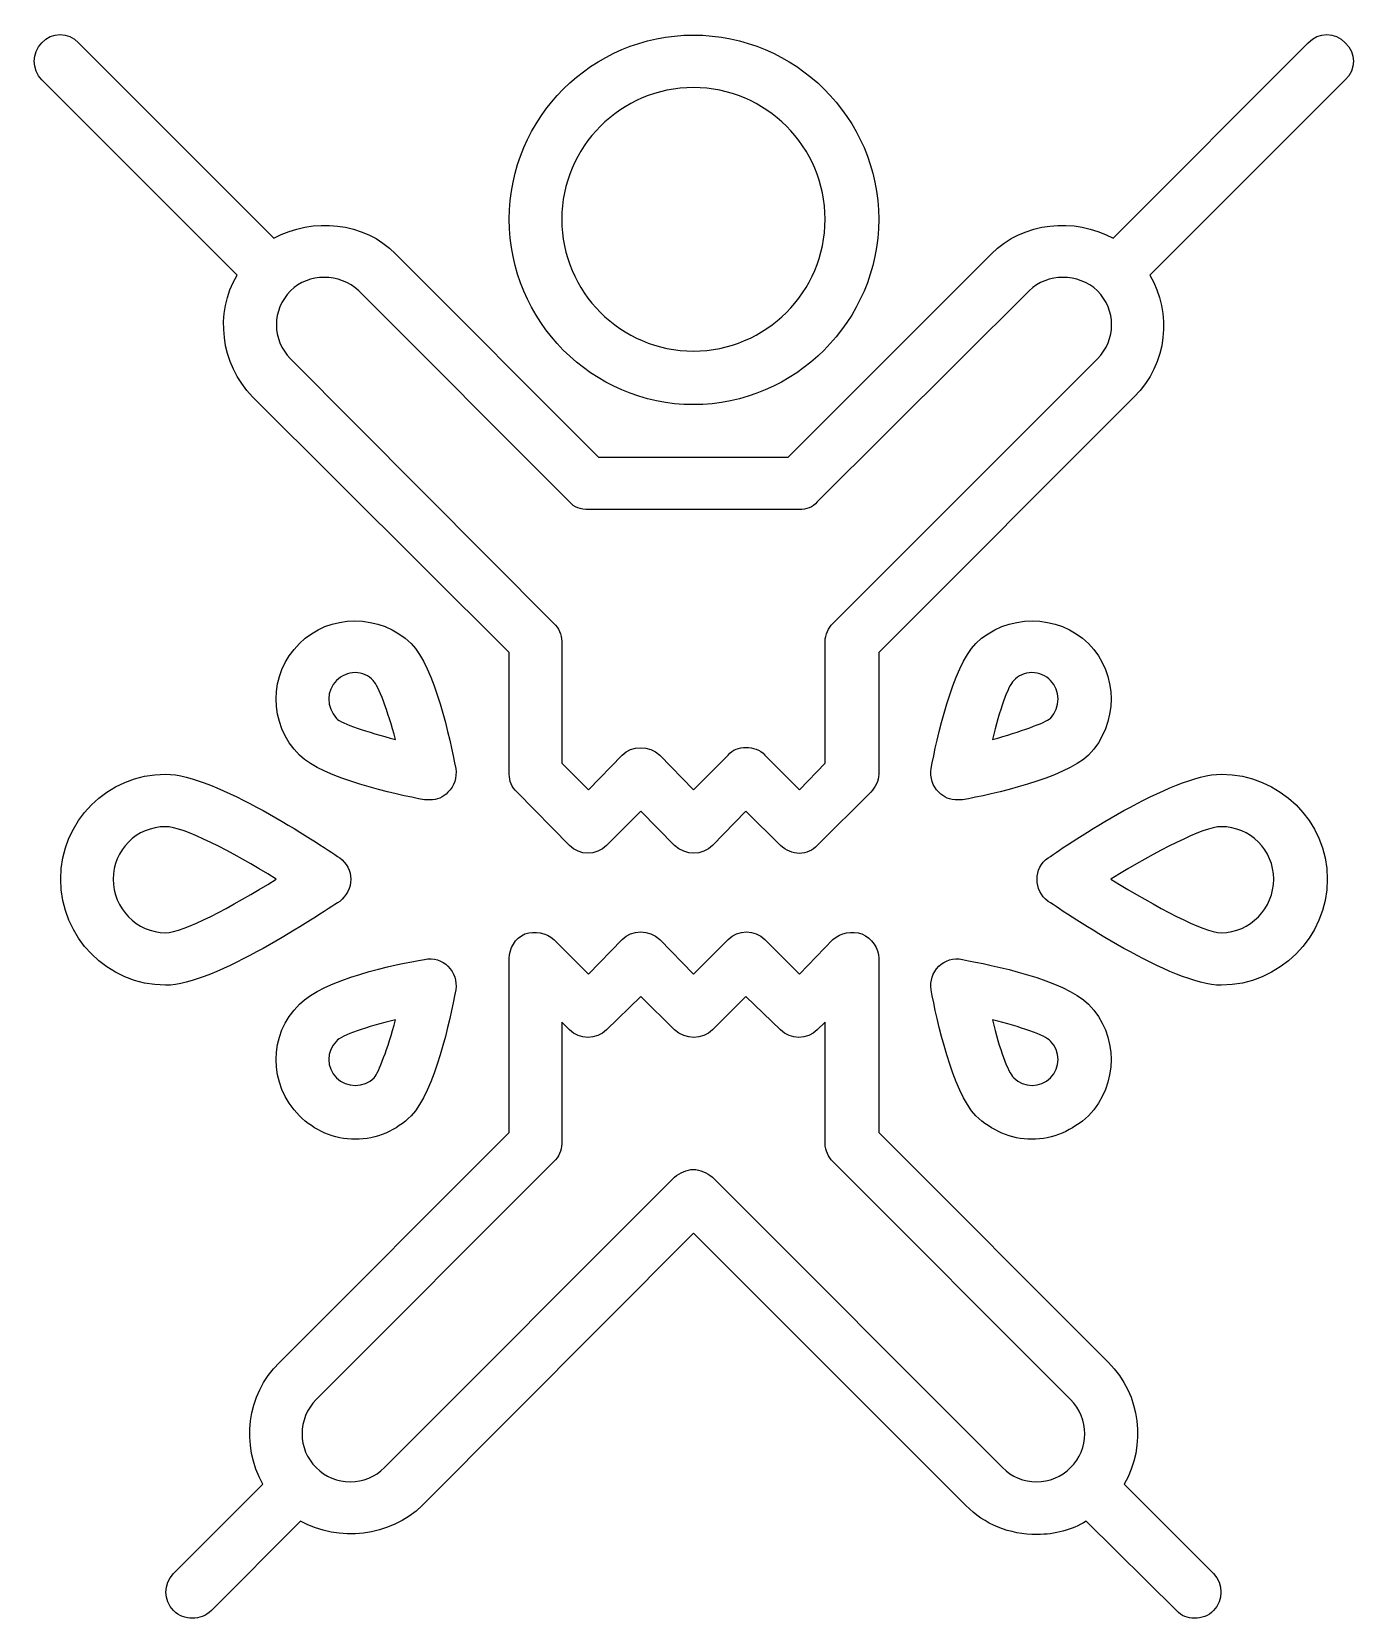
# Model space of a CAD drawing. Header units: centimetres. Extents: x -8.8 to 8.8, y -10.5 to 10.5.
import ezdxf

# ---------------------------------------------------------------- set-up
doc = ezdxf.new("R2010")
doc.units = ezdxf.units.CM
doc.header["$MEASUREMENT"] = 0
doc.layers.add('Layer 1', color=7, linetype='Continuous')

msp = doc.modelspace()

# ---------------------------------------------------------------- linework, layer by layer
at = {"layer": 'Layer 1'}
for points, knots in [([(8.61458, 10.35811), (8.48168, 10.50567), (8.26022, 10.50567), (8.12751, 10.35811), (8.12751, 10.35811), (8.12751, 10.35811), (5.5443, 7.77512), (5.5443, 7.77512), (5.5443, 7.77512), (5.02781, 8.05539), (4.36352, 7.99634), (3.93547, 7.56832), (3.93547, 7.56832), (3.93547, 7.56832), (1.24901, 4.88203), (1.24901, 4.88203), (1.24901, 4.88203), (1.24901, 4.88203), (-1.2603, 4.88203), (-1.2603, 4.88203), (-1.2603, 4.88203), (-1.2603, 4.88203), (-3.94662, 7.56831), (-3.94662, 7.56831), (-3.94662, 7.56831), (-4.35982, 7.99633), (-5.0389, 8.05541), (-5.55545, 7.77511), (-5.55545, 7.77511), (-5.55545, 7.77511), (-8.13862, 10.35811), (-8.13862, 10.35811), (-8.13862, 10.35811), (-8.27136, 10.50567), (-8.49279, 10.50567), (-8.62572, 10.35811), (-8.62572, 10.35811), (-8.75846, 10.22518), (-8.75846, 10.00375), (-8.62572, 9.87104), (-8.62572, 9.87104), (-8.62572, 9.87104), (-6.04254, 7.28805), (-6.04254, 7.28805), (-6.04254, 7.28805), (-6.33784, 6.78614), (-6.26397, 6.12187), (-5.83593, 5.67904), (-5.83593, 5.67904), (-5.83593, 5.67904), (-2.44111, 2.29886), (-2.44111, 2.29886), (-2.44111, 2.29886), (-2.44111, 2.29886), (-2.44111, 0.69006), (-2.44111, 0.69006), (-2.44111, 0.69006), (-2.44111, 0.60156), (-2.41148, 0.51287), (-2.33782, 0.45381), (-2.33782, 0.45381), (-2.33782, 0.45381), (-1.64392, -0.25451), (-1.64392, -0.25451), (-1.64392, -0.25451), (-1.51118, -0.38744), (-1.28975, -0.38744), (-1.15682, -0.25451), (-1.15682, -0.25451), (-1.15682, -0.25451), (-0.69936, 0.20295), (-0.69936, 0.20295), (-0.69936, 0.20295), (-0.69936, 0.20295), (-0.25653, -0.25451), (-0.25653, -0.25451), (-0.25653, -0.25451), (-0.10879, -0.38744), (0.11243, -0.38744), (0.24538, -0.25451), (0.24538, -0.25451), (0.24538, -0.25451), (0.68825, 0.20295), (0.68825, 0.20295), (0.68825, 0.20295), (0.68825, 0.20295), (1.14569, -0.25451), (1.14569, -0.25451), (1.14569, -0.25451), (1.21959, -0.31357), (1.30806, -0.35802), (1.39675, -0.35802), (1.39675, -0.35802), (1.48525, -0.35802), (1.5737, -0.31357), (1.63278, -0.25452), (1.63278, -0.25452), (1.63278, -0.25452), (2.34128, 0.4538), (2.34128, 0.4538), (2.34128, 0.4538), (2.40034, 0.51286), (2.44457, 0.60154), (2.44457, 0.69005), (2.44457, 0.69005), (2.44457, 0.69005), (2.44457, 2.29885), (2.44457, 2.29885), (2.44457, 2.29885), (2.44457, 2.29885), (5.82479, 5.67903), (5.82479, 5.67903), (5.82479, 5.67903), (6.26765, 6.12189), (6.3267, 6.78615), (6.03143, 7.28804), (6.03143, 7.28804), (6.03143, 7.28804), (8.61461, 9.87103), (8.61461, 9.87103), (8.61461, 9.87103), (8.76214, 10.00378), (8.76214, 10.22518), (8.61458, 10.35811)], [0, 0, 0, 0, 0.03125, 0.03125, 0.03125, 0.03125, 0.0625, 0.0625, 0.0625, 0.0625, 0.09375, 0.09375, 0.09375, 0.09375, 0.125, 0.125, 0.125, 0.125, 0.15625, 0.15625, 0.15625, 0.15625, 0.1875, 0.1875, 0.1875, 0.1875, 0.21875, 0.21875, 0.21875, 0.21875, 0.25, 0.25, 0.25, 0.25, 0.28125, 0.28125, 0.28125, 0.28125, 0.3125, 0.3125, 0.3125, 0.3125, 0.34375, 0.34375, 0.34375, 0.34375, 0.375, 0.375, 0.375, 0.375, 0.40625, 0.40625, 0.40625, 0.40625, 0.4375, 0.4375, 0.4375, 0.4375, 0.46875, 0.46875, 0.46875, 0.46875, 0.5, 0.5, 0.5, 0.5, 0.53125, 0.53125, 0.53125, 0.53125, 0.5625, 0.5625, 0.5625, 0.5625, 0.59375, 0.59375, 0.59375, 0.59375, 0.625, 0.625, 0.625, 0.625, 0.65625, 0.65625, 0.65625, 0.65625, 0.6875, 0.6875, 0.6875, 0.6875, 0.71875, 0.71875, 0.71875, 0.71875, 0.75, 0.75, 0.75, 0.75, 0.78125, 0.78125, 0.78125, 0.78125, 0.8125, 0.8125, 0.8125, 0.8125, 0.84375, 0.84375, 0.84375, 0.84375, 0.875, 0.875, 0.875, 0.875, 0.90625, 0.90625, 0.90625, 0.90625, 0.9375, 0.9375, 0.9375, 0.9375, 1, 1, 1, 1]), ([(-0.00546, 5.57571), (1.3377, 5.57571), (2.44461, 6.68283), (2.44461, 8.02596), (2.44461, 8.02596), (2.44461, 9.36909), (1.33769, 10.46143), (-0.00546, 10.46143), (-0.00546, 10.46143), (-1.3488, 10.46143), (-2.44111, 9.36912), (-2.44111, 8.02599), (-2.44111, 8.02599), (-2.44111, 6.68286), (-1.34881, 5.57571), (-0.00546, 5.57571)], [0, 0, 0, 0, 0.2, 0.2, 0.2, 0.2, 0.4, 0.4, 0.4, 0.4, 0.6, 0.6, 0.6, 0.6, 1, 1, 1, 1]), ([(-0.00546, 9.76772), (0.95392, 9.76772), (1.73629, 8.98535), (1.73629, 8.02597), (1.73629, 8.02597), (1.73629, 7.06659), (0.95392, 6.28422), (-0.00546, 6.28422), (-0.00546, 6.28422), (-0.96502, 6.28422), (-1.74721, 7.06662), (-1.74721, 8.02597), (-1.74721, 8.02597), (-1.74721, 8.98532), (-0.965, 9.76772), (-0.00546, 9.76772)], [0, 0, 0, 0, 0.2, 0.2, 0.2, 0.2, 0.4, 0.4, 0.4, 0.4, 0.6, 0.6, 0.6, 0.6, 1, 1, 1, 1]), ([(5.33772, 6.18092), (5.33772, 6.18092), (1.83961, 2.68262), (1.83961, 2.68262), (1.83961, 2.68262), (1.78034, 2.62375), (1.73632, 2.53506), (1.73632, 2.44659), (1.73632, 2.44659), (1.73632, 2.44659), (1.73632, 0.83758), (1.73632, 0.83758), (1.73632, 0.83758), (1.73632, 0.83758), (1.39675, 0.48341), (1.39675, 0.48341), (1.39675, 0.48341), (1.39675, 0.48341), (0.93907, 0.94087), (0.93907, 0.94087), (0.93907, 0.94087), (0.88001, 1.01474), (0.7767, 1.04437), (0.68824, 1.04437), (0.68824, 1.04437), (0.59953, 1.04437), (0.51105, 1.01474), (0.45199, 0.94086), (0.45199, 0.94086), (0.45199, 0.94086), (-0.00547, 0.4834), (-0.00547, 0.4834), (-0.00547, 0.4834), (-0.00547, 0.4834), (-0.4483, 0.94086), (-0.4483, 0.94086), (-0.4483, 0.94086), (-0.59604, 1.07379), (-0.81747, 1.07379), (-0.95021, 0.94086), (-0.95021, 0.94086), (-0.95021, 0.94086), (-1.39304, 0.4834), (-1.39304, 0.4834), (-1.39304, 0.4834), (-1.39304, 0.4834), (-1.74721, 0.83757), (-1.74721, 0.83757), (-1.74721, 0.83757), (-1.74721, 0.83757), (-1.74721, 2.44658), (-1.74721, 2.44658), (-1.74721, 2.44658), (-1.74721, 2.53506), (-1.79166, 2.62374), (-1.8505, 2.68261), (-1.8505, 2.68261), (-1.8505, 2.68261), (-5.33398, 6.18093), (-5.33398, 6.18093), (-5.33398, 6.18093), (-5.58504, 6.43178), (-5.58504, 6.83038), (-5.33398, 7.08123), (-5.33398, 7.08123), (-5.09795, 7.31748), (-4.68453, 7.31748), (-4.43371, 7.08123), (-4.43371, 7.08123), (-4.43371, 7.08123), (-1.64392, 4.29162), (-1.64392, 4.29162), (-1.64392, 4.29162), (-1.58505, 4.21775), (-1.49636, 4.1883), (-1.39307, 4.1883), (-1.39307, 4.1883), (-1.39307, 4.1883), (1.39672, 4.18831), (1.39672, 4.18831), (1.39672, 4.18831), (1.48522, 4.18831), (1.57367, 4.21773), (1.63275, 4.29163), (1.63275, 4.29163), (1.63275, 4.29163), (4.43736, 7.08124), (4.43736, 7.08124), (4.43736, 7.08124), (4.67339, 7.31749), (5.08681, 7.31749), (5.33766, 7.08124), (5.33766, 7.08124), (5.58857, 6.83039), (5.58857, 6.43177), (5.33772, 6.18092)], [0, 0, 0, 0, 0.04, 0.04, 0.04, 0.04, 0.08, 0.08, 0.08, 0.08, 0.12, 0.12, 0.12, 0.12, 0.16, 0.16, 0.16, 0.16, 0.2, 0.2, 0.2, 0.2, 0.24, 0.24, 0.24, 0.24, 0.28, 0.28, 0.28, 0.28, 0.32, 0.32, 0.32, 0.32, 0.36, 0.36, 0.36, 0.36, 0.4, 0.4, 0.4, 0.4, 0.44, 0.44, 0.44, 0.44, 0.48, 0.48, 0.48, 0.48, 0.52, 0.52, 0.52, 0.52, 0.56, 0.56, 0.56, 0.56, 0.6, 0.6, 0.6, 0.6, 0.64, 0.64, 0.64, 0.64, 0.68, 0.68, 0.68, 0.68, 0.72, 0.72, 0.72, 0.72, 0.76, 0.76, 0.76, 0.76, 0.8, 0.8, 0.8, 0.8, 0.84, 0.84, 0.84, 0.84, 0.88, 0.88, 0.88, 0.88, 0.92, 0.92, 0.92, 0.92, 1, 1, 1, 1]), ([(-3.1494, 0.76389), (-3.2233, 1.14767), (-3.4301, 2.10705), (-3.74, 2.41695), (-3.74, 2.41695), (-4.13841, 2.81554), (-4.83228, 2.81554), (-5.21587, 2.41695), (-5.21587, 2.41695), (-5.62928, 2.01854), (-5.62928, 1.35428), (-5.21587, 0.94087), (-5.21587, 0.94087), (-4.90596, 0.63096), (-3.94658, 0.42435), (-3.56281, 0.35048), (-3.56281, 0.35048), (-3.56281, 0.35048), (-3.48894, 0.35048), (-3.48894, 0.35048), (-3.48894, 0.35048), (-3.40044, 0.35048), (-3.31196, 0.38011), (-3.25288, 0.45377), (-3.25288, 0.45377), (-3.16422, 0.52765), (-3.1348, 0.64578), (-3.1494, 0.76389)], [0, 0, 0, 0, 0.125, 0.125, 0.125, 0.125, 0.25, 0.25, 0.25, 0.25, 0.375, 0.375, 0.375, 0.375, 0.5, 0.5, 0.5, 0.5, 0.625, 0.625, 0.625, 0.625, 0.75, 0.75, 0.75, 0.75, 1, 1, 1, 1]), ([(3.49265, 0.35048), (3.49265, 0.35048), (3.5517, 0.35048), (3.5517, 0.35048), (3.5517, 0.35048), (3.95011, 0.42435), (4.89486, 0.63096), (5.21958, 0.94087), (5.21958, 0.94087), (5.61815, 1.35428), (5.61815, 2.01854), (5.21958, 2.41695), (5.21958, 2.41695), (4.82099, 2.81554), (4.12727, 2.81554), (3.72886, 2.41695), (3.72886, 2.41695), (3.41874, 2.10704), (3.21216, 1.14769), (3.13847, 0.76389), (3.13847, 0.76389), (3.12365, 0.64578), (3.1531, 0.52764), (3.24179, 0.45377), (3.24179, 0.45377), (3.30066, 0.38011), (3.38935, 0.35048), (3.49265, 0.35048)], [0, 0, 0, 0, 0.125, 0.125, 0.125, 0.125, 0.25, 0.25, 0.25, 0.25, 0.375, 0.375, 0.375, 0.375, 0.5, 0.5, 0.5, 0.5, 0.625, 0.625, 0.625, 0.625, 0.75, 0.75, 0.75, 0.75, 1, 1, 1, 1]), ([(-4.72899, 1.42815), (-4.86173, 1.57571), (-4.86173, 1.79711), (-4.72899, 1.92985), (-4.72899, 1.92985), (-4.65512, 1.98891), (-4.58125, 2.03317), (-4.47795, 2.03317), (-4.47795, 2.03317), (-4.38945, 2.03317), (-4.30078, 1.98893), (-4.2417, 1.92985), (-4.2417, 1.92985), (-4.16804, 1.85619), (-4.0499, 1.53144), (-3.94661, 1.14766), (-3.94661, 1.14766), (-4.3304, 1.25099), (-4.65512, 1.35428), (-4.72899, 1.42815)], [0, 0, 0, 0, 0.16666667, 0.16666667, 0.16666667, 0.16666667, 0.33333333, 0.33333333, 0.33333333, 0.33333333, 0.5, 0.5, 0.5, 0.5, 0.66666667, 0.66666667, 0.66666667, 0.66666667, 1, 1, 1, 1]), ([(4.23081, 1.92986), (4.28968, 1.98892), (4.37834, 2.03318), (4.46684, 2.03318), (4.46684, 2.03318), (4.57013, 2.03318), (4.65885, 1.98894), (4.71769, 1.92986), (4.71769, 1.92986), (4.85062, 1.79712), (4.85062, 1.57572), (4.71769, 1.42816), (4.71769, 1.42816), (4.644, 1.3691), (4.31928, 1.25099), (3.95011, 1.14768), (3.95011, 1.14768), (4.0388, 1.53145), (4.15693, 1.8562), (4.23081, 1.92986)], [0, 0, 0, 0, 0.16666667, 0.16666667, 0.16666667, 0.16666667, 0.33333333, 0.33333333, 0.33333333, 0.33333333, 0.5, 0.5, 0.5, 0.5, 0.66666667, 0.66666667, 0.66666667, 0.66666667, 1, 1, 1, 1]), ([(-4.68454, -0.99268), (-4.59604, -0.91878), (-4.53701, -0.81549), (-4.53701, -0.69738), (-4.53701, -0.69738), (-4.53701, -0.59409), (-4.59604, -0.47598), (-4.68454, -0.4169), (-4.68454, -0.4169), (-4.96502, -0.2251), (-6.33779, 0.69001), (-6.98726, 0.69001), (-6.98726, 0.69001), (-7.75482, 0.69001), (-8.37466, 0.07017), (-8.37466, -0.69739), (-8.37466, -0.69739), (-8.37466, -1.46497), (-7.75482, -2.0996), (-6.98726, -2.0996), (-6.98726, -2.0996), (-6.33782, -2.09959), (-4.96503, -1.16984), (-4.68454, -0.99268)], [0, 0, 0, 0, 0.14285714, 0.14285714, 0.14285714, 0.14285714, 0.28571429, 0.28571429, 0.28571429, 0.28571429, 0.42857143, 0.42857143, 0.42857143, 0.42857143, 0.57142857, 0.57142857, 0.57142857, 0.57142857, 0.71428571, 0.71428571, 0.71428571, 0.71428571, 1, 1, 1, 1]), ([(6.97615, 0.69002), (6.32668, 0.69002), (4.95391, -0.22509), (4.68825, -0.41689), (4.68825, -0.41689), (4.58496, -0.47595), (4.54069, -0.59406), (4.54069, -0.69737), (4.54069, -0.69737), (4.54069, -0.81548), (4.58495, -0.91877), (4.68825, -0.99267), (4.68825, -0.99267), (4.95392, -1.16984), (6.32668, -2.09958), (6.97616, -2.09958), (6.97616, -2.09958), (7.74374, -2.09958), (8.37835, -1.46495), (8.37835, -0.69737), (8.37835, -0.69737), (8.37836, 0.07018), (7.74373, 0.69002), (6.97615, 0.69002)], [0, 0, 0, 0, 0.14285714, 0.14285714, 0.14285714, 0.14285714, 0.28571429, 0.28571429, 0.28571429, 0.28571429, 0.42857143, 0.42857143, 0.42857143, 0.42857143, 0.57142857, 0.57142857, 0.57142857, 0.57142857, 0.71428571, 0.71428571, 0.71428571, 0.71428571, 1, 1, 1, 1]), ([(-7.68095, -0.69738), (-7.68095, -0.3136), (-7.37104, -0.0037), (-6.98727, -0.0037), (-6.98727, -0.0037), (-6.75102, -0.0037), (-6.11639, -0.32842), (-5.526, -0.69738), (-5.526, -0.69738), (-6.11639, -1.06634), (-6.75102, -1.40588), (-6.98727, -1.40588), (-6.98727, -1.40588), (-7.37104, -1.40588), (-7.68095, -1.08115), (-7.68095, -0.69738)], [0, 0, 0, 0, 0.2, 0.2, 0.2, 0.2, 0.4, 0.4, 0.4, 0.4, 0.6, 0.6, 0.6, 0.6, 1, 1, 1, 1]), ([(6.97615, -1.40588), (6.7399, -1.40588), (6.11988, -1.06634), (5.51488, -0.69738), (5.51488, -0.69738), (6.11988, -0.32842), (6.73993, -0.0037), (6.97615, -0.0037), (6.97615, -0.0037), (7.35993, -0.0037), (7.66983, -0.31361), (7.66983, -0.69738), (7.66983, -0.69738), (7.66983, -1.08115), (7.35993, -1.40588), (6.97615, -1.40588)], [0, 0, 0, 0, 0.2, 0.2, 0.2, 0.2, 0.4, 0.4, 0.4, 0.4, 0.6, 0.6, 0.6, 0.6, 1, 1, 1, 1]), ([(5.69186, -8.69761), (5.98714, -8.18091), (5.91326, -7.51683), (5.48525, -7.08878), (5.48525, -7.08878), (5.48525, -7.08878), (2.4446, -4.04814), (2.4446, -4.04814), (2.4446, -4.04814), (2.4446, -4.04814), (2.4446, -1.74542), (2.4446, -1.74542), (2.4446, -1.74542), (2.4446, -1.61249), (2.3561, -1.47975), (2.2232, -1.42072), (2.2232, -1.42072), (2.09043, -1.37646), (1.9429, -1.40588), (1.83961, -1.49457), (1.83961, -1.49457), (1.83961, -1.49457), (1.39678, -1.95206), (1.39678, -1.95206), (1.39678, -1.95206), (1.39678, -1.95206), (0.9391, -1.49457), (0.9391, -1.49457), (0.9391, -1.49457), (0.80617, -1.36167), (0.58474, -1.36167), (0.45203, -1.49457), (0.45203, -1.49457), (0.45203, -1.49457), (-0.00543, -1.95206), (-0.00543, -1.95206), (-0.00543, -1.95206), (-0.00543, -1.95206), (-0.44826, -1.49457), (-0.44826, -1.49457), (-0.44826, -1.49457), (-0.596, -1.36167), (-0.81743, -1.36167), (-0.95017, -1.49457), (-0.95017, -1.49457), (-0.95017, -1.49457), (-1.393, -1.95206), (-1.393, -1.95206), (-1.393, -1.95206), (-1.393, -1.95206), (-1.85046, -1.49457), (-1.85046, -1.49457), (-1.85046, -1.49457), (-1.95375, -1.40588), (-2.1015, -1.37646), (-2.23445, -1.42072), (-2.23445, -1.42072), (-2.36719, -1.47975), (-2.44106, -1.61249), (-2.44106, -1.74542), (-2.44106, -1.74542), (-2.44106, -1.74542), (-2.44106, -4.04814), (-2.44106, -4.04814), (-2.44106, -4.04814), (-2.44106, -4.04814), (-5.48176, -7.08878), (-5.48176, -7.08878), (-5.48176, -7.08878), (-5.92459, -7.51682), (-5.98346, -8.18087), (-5.70319, -8.69761), (-5.70319, -8.69761), (-5.70319, -8.69761), (-6.88397, -9.87839), (-6.88397, -9.87839), (-6.88397, -9.87839), (-7.01671, -10.01132), (-7.01671, -10.23275), (-6.88397, -10.36549), (-6.88397, -10.36549), (-6.8101, -10.43936), (-6.7216, -10.46878), (-6.63291, -10.46878), (-6.63291, -10.46878), (-6.54443, -10.46878), (-6.45593, -10.43936), (-6.38206, -10.36549), (-6.38206, -10.36549), (-6.38206, -10.36549), (-5.20128, -9.18468), (-5.20128, -9.18468), (-5.20128, -9.18468), (-4.69937, -9.46519), (-4.02029, -9.39129), (-3.59227, -8.97807), (-3.59227, -8.97807), (-3.59227, -8.97807), (-0.00547, -5.37646), (-0.00547, -5.37646), (-0.00547, -5.37646), (-0.00547, -5.37646), (3.59597, -8.97809), (3.59597, -8.97809), (3.59597, -8.97809), (3.84682, -9.22894), (4.17157, -9.36189), (4.54072, -9.36189), (4.54072, -9.36189), (4.77675, -9.36189), (4.99818, -9.30283), (5.19019, -9.1847), (5.19019, -9.1847), (5.19019, -9.1847), (6.38579, -10.36551), (6.38579, -10.36551), (6.38579, -10.36551), (6.44485, -10.43938), (6.53335, -10.4688), (6.62182, -10.4688), (6.62182, -10.4688), (6.71053, -10.4688), (6.81383, -10.43938), (6.87288, -10.36551), (6.87288, -10.36551), (7.00562, -10.23274), (7.00562, -10.01134), (6.87288, -9.87841), (6.87288, -9.87841), (6.87288, -9.87841), (5.69186, -8.69761), (5.69186, -8.69761)], [0, 0, 0, 0, 0.02941176, 0.02941176, 0.02941176, 0.02941176, 0.05882353, 0.05882353, 0.05882353, 0.05882353, 0.08823529, 0.08823529, 0.08823529, 0.08823529, 0.11764706, 0.11764706, 0.11764706, 0.11764706, 0.14705882, 0.14705882, 0.14705882, 0.14705882, 0.17647059, 0.17647059, 0.17647059, 0.17647059, 0.20588235, 0.20588235, 0.20588235, 0.20588235, 0.23529412, 0.23529412, 0.23529412, 0.23529412, 0.26470588, 0.26470588, 0.26470588, 0.26470588, 0.29411765, 0.29411765, 0.29411765, 0.29411765, 0.32352941, 0.32352941, 0.32352941, 0.32352941, 0.35294118, 0.35294118, 0.35294118, 0.35294118, 0.38235294, 0.38235294, 0.38235294, 0.38235294, 0.41176471, 0.41176471, 0.41176471, 0.41176471, 0.44117647, 0.44117647, 0.44117647, 0.44117647, 0.47058824, 0.47058824, 0.47058824, 0.47058824, 0.5, 0.5, 0.5, 0.5, 0.52941176, 0.52941176, 0.52941176, 0.52941176, 0.55882353, 0.55882353, 0.55882353, 0.55882353, 0.58823529, 0.58823529, 0.58823529, 0.58823529, 0.61764706, 0.61764706, 0.61764706, 0.61764706, 0.64705882, 0.64705882, 0.64705882, 0.64705882, 0.67647059, 0.67647059, 0.67647059, 0.67647059, 0.70588235, 0.70588235, 0.70588235, 0.70588235, 0.73529412, 0.73529412, 0.73529412, 0.73529412, 0.76470588, 0.76470588, 0.76470588, 0.76470588, 0.79411765, 0.79411765, 0.79411765, 0.79411765, 0.82352941, 0.82352941, 0.82352941, 0.82352941, 0.85294118, 0.85294118, 0.85294118, 0.85294118, 0.88235294, 0.88235294, 0.88235294, 0.88235294, 0.91176471, 0.91176471, 0.91176471, 0.91176471, 0.94117647, 0.94117647, 0.94117647, 0.94117647, 1, 1, 1, 1]), ([(-3.56284, -1.76023), (-3.94662, -1.81929), (-4.906, -2.0259), (-5.2159, -2.35062), (-5.2159, -2.35062), (-5.62931, -2.74921), (-5.62931, -3.41329), (-5.2159, -3.8267), (-5.2159, -3.8267), (-5.0241, -4.0185), (-4.75844, -4.13661), (-4.47795, -4.13661), (-4.47795, -4.13661), (-4.19746, -4.13661), (-3.9318, -4.0185), (-3.74, -3.8267), (-3.74, -3.8267), (-3.43009, -3.50198), (-3.2233, -2.55723), (-3.1494, -2.15863), (-3.1494, -2.15863), (-3.13479, -2.04071), (-3.16424, -1.9372), (-3.25291, -1.8487), (-3.25291, -1.8487), (-3.32659, -1.77484), (-3.4447, -1.73063), (-3.56284, -1.76023)], [0, 0, 0, 0, 0.125, 0.125, 0.125, 0.125, 0.25, 0.25, 0.25, 0.25, 0.375, 0.375, 0.375, 0.375, 0.5, 0.5, 0.5, 0.5, 0.625, 0.625, 0.625, 0.625, 0.75, 0.75, 0.75, 0.75, 1, 1, 1, 1]), ([(3.1385, -2.15864), (3.21219, -2.55721), (3.4188, -3.50196), (3.72889, -3.82671), (3.72889, -3.82671), (3.9355, -4.01851), (4.20117, -4.13662), (4.46684, -4.13662), (4.46684, -4.13662), (4.74732, -4.13662), (5.01299, -4.01851), (5.21961, -3.82671), (5.21961, -3.82671), (5.61818, -3.4133), (5.61818, -2.74922), (5.21961, -2.35063), (5.21961, -2.35063), (4.89489, -2.02591), (3.95014, -1.83393), (3.55173, -1.76024), (3.55173, -1.76024), (3.43359, -1.73063), (3.31548, -1.77487), (3.24182, -1.84874), (3.24182, -1.84874), (3.15311, -1.93721), (3.12368, -2.04072), (3.1385, -2.15864)], [0, 0, 0, 0, 0.125, 0.125, 0.125, 0.125, 0.25, 0.25, 0.25, 0.25, 0.375, 0.375, 0.375, 0.375, 0.5, 0.5, 0.5, 0.5, 0.625, 0.625, 0.625, 0.625, 0.75, 0.75, 0.75, 0.75, 1, 1, 1, 1]), ([(4.08306, -8.47618), (4.08306, -8.47618), (0.24541, -4.63853), (0.24541, -4.63853), (0.24541, -4.63853), (0.17151, -4.57947), (0.08304, -4.53524), (-0.00544, -4.53524), (-0.00544, -4.53524), (-0.09413, -4.53524), (-0.18261, -4.57948), (-0.25648, -4.63853), (-0.25648, -4.63853), (-0.25648, -4.63853), (-4.09415, -8.47618), (-4.09415, -8.47618), (-4.09415, -8.47618), (-4.3304, -8.72703), (-4.75841, -8.72703), (-4.99445, -8.47618), (-4.99445, -8.47618), (-5.24551, -8.23993), (-5.24551, -7.82673), (-4.99445, -7.57588), (-4.99445, -7.57588), (-4.99445, -7.57588), (-1.85051, -4.43173), (-1.85051, -4.43173), (-1.85051, -4.43173), (-1.79164, -4.37286), (-1.74722, -4.2842), (-1.74722, -4.1957), (-1.74722, -4.1957), (-1.74722, -4.1957), (-1.74722, -2.58669), (-1.74722, -2.58669), (-1.74722, -2.58669), (-1.74722, -2.58669), (-1.64393, -2.69017), (-1.64393, -2.69017), (-1.64393, -2.69017), (-1.51119, -2.82291), (-1.28976, -2.82291), (-1.15683, -2.69017), (-1.15683, -2.69017), (-1.15683, -2.69017), (-0.69937, -2.24734), (-0.69937, -2.24734), (-0.69937, -2.24734), (-0.69937, -2.24734), (-0.25654, -2.69017), (-0.25654, -2.69017), (-0.25654, -2.69017), (-0.1088, -2.82291), (0.11242, -2.82291), (0.24537, -2.69017), (0.24537, -2.69017), (0.24537, -2.69017), (0.6882, -2.24734), (0.6882, -2.24734), (0.6882, -2.24734), (0.6882, -2.24734), (1.14564, -2.69017), (1.14564, -2.69017), (1.14564, -2.69017), (1.27857, -2.82291), (1.50002, -2.82291), (1.63274, -2.69017), (1.63274, -2.69017), (1.63274, -2.69017), (1.73625, -2.58669), (1.73625, -2.58669), (1.73625, -2.58669), (1.73625, -2.58669), (1.73625, -4.1957), (1.73625, -4.1957), (1.73625, -4.1957), (1.73625, -4.2842), (1.78028, -4.37287), (1.83954, -4.43173), (1.83954, -4.43173), (1.83954, -4.43173), (4.98348, -7.57588), (4.98348, -7.57588), (4.98348, -7.57588), (5.23433, -7.82673), (5.23433, -8.23996), (4.98348, -8.47618), (4.98348, -8.47618), (4.7473, -8.72703), (4.31928, -8.72703), (4.08306, -8.47618)], [0, 0, 0, 0, 0.04166667, 0.04166667, 0.04166667, 0.04166667, 0.08333333, 0.08333333, 0.08333333, 0.08333333, 0.125, 0.125, 0.125, 0.125, 0.16666667, 0.16666667, 0.16666667, 0.16666667, 0.20833333, 0.20833333, 0.20833333, 0.20833333, 0.25, 0.25, 0.25, 0.25, 0.29166667, 0.29166667, 0.29166667, 0.29166667, 0.33333333, 0.33333333, 0.33333333, 0.33333333, 0.375, 0.375, 0.375, 0.375, 0.41666667, 0.41666667, 0.41666667, 0.41666667, 0.45833333, 0.45833333, 0.45833333, 0.45833333, 0.5, 0.5, 0.5, 0.5, 0.54166667, 0.54166667, 0.54166667, 0.54166667, 0.58333333, 0.58333333, 0.58333333, 0.58333333, 0.625, 0.625, 0.625, 0.625, 0.66666667, 0.66666667, 0.66666667, 0.66666667, 0.70833333, 0.70833333, 0.70833333, 0.70833333, 0.75, 0.75, 0.75, 0.75, 0.79166667, 0.79166667, 0.79166667, 0.79166667, 0.83333333, 0.83333333, 0.83333333, 0.83333333, 0.875, 0.875, 0.875, 0.875, 0.91666667, 0.91666667, 0.91666667, 0.91666667, 1, 1, 1, 1]), ([(-4.22708, -3.32482), (-4.35982, -3.45756), (-4.59604, -3.45756), (-4.72899, -3.32482), (-4.72899, -3.32482), (-4.86173, -3.19189), (-4.86173, -2.97044), (-4.72899, -2.83775), (-4.72899, -2.83775), (-4.65512, -2.76385), (-4.3304, -2.64574), (-3.94662, -2.55724), (-3.94662, -2.55724), (-4.04991, -2.94104), (-4.16805, -3.25095), (-4.22708, -3.32482)], [0, 0, 0, 0, 0.2, 0.2, 0.2, 0.2, 0.4, 0.4, 0.4, 0.4, 0.6, 0.6, 0.6, 0.6, 1, 1, 1, 1]), ([(4.71769, -2.83772), (4.85062, -2.97044), (4.85062, -3.19186), (4.71769, -3.32479), (4.71769, -3.32479), (4.58495, -3.45753), (4.36352, -3.45753), (4.2308, -3.32479), (4.2308, -3.32479), (4.15693, -3.25092), (4.03879, -2.94101), (3.95013, -2.55721), (3.95013, -2.55721), (4.31928, -2.64574), (4.64401, -2.76382), (4.71769, -2.83772)], [0, 0, 0, 0, 0.2, 0.2, 0.2, 0.2, 0.4, 0.4, 0.4, 0.4, 0.6, 0.6, 0.6, 0.6, 1, 1, 1, 1])]:
    msp.add_open_spline(points, degree=3, knots=knots, dxfattribs=at)

doc.saveas('drawing.dxf')
